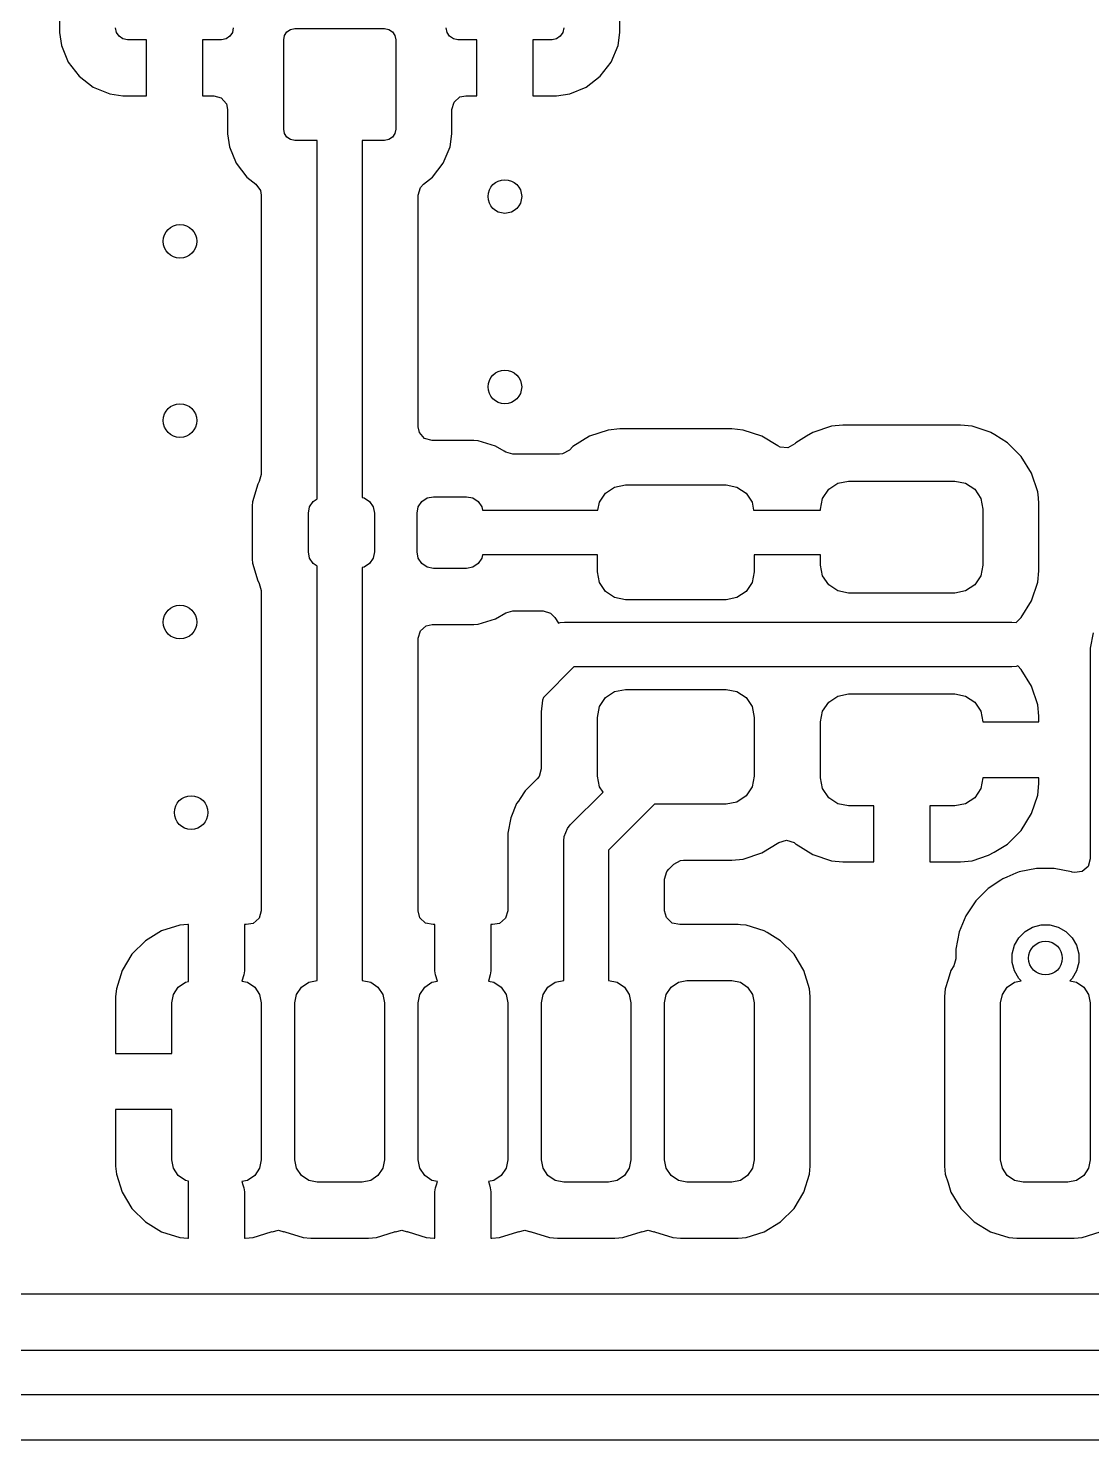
# Model space of a CAD drawing. Header units: inches. Extents: x -1.73 to 1.75, y 0.02 to 4.69.
# Drawn here: x 0.2026 to 0.5763, y 3.8504 to 4.3466 of the extents above; entities that cross this region are included whole.
import ezdxf

# ---------------------------------------------------------------- set-up
doc = ezdxf.new("R2010")
doc.units = ezdxf.units.IN
doc.header["$MEASUREMENT"] = 0
doc.layers.add('BLACK', color=250, linetype='CONTINUOUS')

msp = doc.modelspace()

# ---------------------------------------------------------------- linework, layer by layer
at = {"layer": 'BLACK', "linetype": 'CONTINUOUS'}
for p, q in [((0.21362, 4.37598), (0.21362, 4.34509)), ((0.41047, 4.34509), (0.41047, 4.37598)), ((0.23361, 4.34507), (0.2333, 4.34665)), ((0.27464, 4.34665), (0.27432, 4.34507)), ((0.29479, 4.34616), (0.29629, 4.34646)), ((0.29629, 4.34646), (0.32779, 4.34646)), ((0.32779, 4.34646), (0.3293, 4.34616)), ((0.34976, 4.34507), (0.34944, 4.34665)), ((0.39078, 4.34665), (0.39047, 4.34507)), ((0.21362, 4.34509), (0.21423, 4.34044)), ((0.23451, 4.34373), (0.23361, 4.34507)), ((0.23585, 4.34283), (0.23451, 4.34373)), ((0.23743, 4.34252), (0.23585, 4.34283)), ((0.24413, 4.34252), (0.23743, 4.34252)), ((0.24413, 4.32283), (0.24413, 4.34252)), ((0.27051, 4.34252), (0.26381, 4.34252)), ((0.26381, 4.34252), (0.26381, 4.32283)), ((0.27209, 4.34283), (0.27051, 4.34252)), ((0.27343, 4.34373), (0.27209, 4.34283)), ((0.27432, 4.34507), (0.27343, 4.34373)), ((0.29236, 4.34252), (0.29266, 4.34403)), ((0.29236, 4.31102), (0.29236, 4.34252)), ((0.29266, 4.34403), (0.29351, 4.3453)), ((0.29351, 4.3453), (0.29479, 4.34616)), ((0.3293, 4.34616), (0.33057, 4.3453)), ((0.33057, 4.3453), (0.33143, 4.34403)), ((0.33143, 4.34403), (0.33173, 4.34252)), ((0.33173, 4.34252), (0.33173, 4.31102)), ((0.35065, 4.34373), (0.34976, 4.34507)), ((0.35199, 4.34283), (0.35065, 4.34373)), ((0.35358, 4.34252), (0.35199, 4.34283)), ((0.36027, 4.34252), (0.35358, 4.34252)), ((0.36027, 4.32283), (0.36027, 4.34252)), ((0.38665, 4.34252), (0.37995, 4.34252)), ((0.37995, 4.34252), (0.37995, 4.32283)), ((0.38823, 4.34283), (0.38665, 4.34252)), ((0.38957, 4.34373), (0.38823, 4.34283)), ((0.39047, 4.34507), (0.38957, 4.34373)), ((0.40985, 4.34044), (0.41047, 4.34509)), ((0.41047, 4.34509), (0.41047, 4.34509)), ((0.21423, 4.34044), (0.21423, 4.34044)), ((0.21423, 4.34044), (0.21663, 4.33464)), ((0.40745, 4.33464), (0.40985, 4.34044)), ((0.40985, 4.34044), (0.40985, 4.34044)), ((0.21663, 4.33464), (0.22045, 4.32967)), ((0.40363, 4.32967), (0.40745, 4.33464)), ((0.22045, 4.32967), (0.22542, 4.32585)), ((0.39866, 4.32585), (0.40363, 4.32967)), ((0.22542, 4.32585), (0.23122, 4.32345)), ((0.23122, 4.32345), (0.23122, 4.32345)), ((0.23122, 4.32345), (0.23587, 4.32283)), ((0.23587, 4.32283), (0.24413, 4.32283)), ((0.24413, 4.32283), (0.24413, 4.32283)), ((0.26381, 4.32283), (0.26777, 4.32283)), ((0.26777, 4.32283), (0.27041, 4.32206)), ((0.27041, 4.32206), (0.27221, 4.31998)), ((0.35221, 4.32059), (0.35428, 4.32239)), ((0.35428, 4.32239), (0.35631, 4.32283)), ((0.35631, 4.32283), (0.36027, 4.32283)), ((0.36027, 4.32283), (0.36027, 4.32283)), ((0.37995, 4.32283), (0.38821, 4.32283)), ((0.38821, 4.32283), (0.39286, 4.32345)), ((0.39286, 4.32345), (0.39866, 4.32585)), ((0.39286, 4.32345), (0.39286, 4.32345)), ((0.27221, 4.31998), (0.27265, 4.31795)), ((0.27265, 4.31795), (0.27265, 4.30947)), ((0.35143, 4.31795), (0.35221, 4.32059)), ((0.35143, 4.30947), (0.35143, 4.31795)), ((0.27265, 4.30947), (0.27326, 4.30485)), ((0.29266, 4.30952), (0.29236, 4.31102)), ((0.29351, 4.30824), (0.29266, 4.30952)), ((0.29479, 4.30739), (0.29351, 4.30824)), ((0.29629, 4.30709), (0.29479, 4.30739)), ((0.30417, 4.30709), (0.29629, 4.30709)), ((0.30417, 4.18116), (0.30417, 4.30709)), ((0.32779, 4.30709), (0.31991, 4.30709)), ((0.31991, 4.30709), (0.31991, 4.1816)), ((0.3293, 4.30739), (0.32779, 4.30709)), ((0.33057, 4.30824), (0.3293, 4.30739)), ((0.33143, 4.30952), (0.33057, 4.30824)), ((0.33173, 4.31102), (0.33143, 4.30952)), ((0.35082, 4.30485), (0.35143, 4.30947)), ((0.27326, 4.30485), (0.27326, 4.30485)), ((0.27326, 4.30485), (0.27564, 4.2991)), ((0.34844, 4.2991), (0.35082, 4.30485)), ((0.27564, 4.2991), (0.27943, 4.29416)), ((0.34465, 4.29416), (0.34844, 4.2991)), ((0.27943, 4.29416), (0.27943, 4.29416)), ((0.27943, 4.29416), (0.28255, 4.29177)), ((0.34153, 4.29177), (0.34465, 4.29416)), ((0.28255, 4.29177), (0.28417, 4.28955)), ((0.28417, 4.28955), (0.28446, 4.28789)), ((0.28446, 4.28789), (0.28446, 4.18972)), ((0.33962, 4.28789), (0.34039, 4.29053)), ((0.33962, 4.20648), (0.33962, 4.28789)), ((0.34039, 4.29053), (0.34153, 4.29177)), ((0.34006, 4.20445), (0.33962, 4.20648)), ((0.34186, 4.20237), (0.34006, 4.20445)), ((0.39986, 4.20314), (0.39398, 4.19952)), ((0.40642, 4.20531), (0.39986, 4.20314)), ((0.39986, 4.20314), (0.39986, 4.20314)), ((0.41046, 4.20573), (0.40642, 4.20531)), ((0.40642, 4.20531), (0.40642, 4.20531)), ((0.41047, 4.20573), (0.41046, 4.20573)), ((0.44984, 4.20573), (0.41047, 4.20573)), ((0.45388, 4.20531), (0.44984, 4.20573)), ((0.46044, 4.20314), (0.45388, 4.20531)), ((0.45388, 4.20531), (0.45388, 4.20531)), ((0.46596, 4.19974), (0.46044, 4.20314)), ((0.46044, 4.20314), (0.46044, 4.20314)), ((0.46044, 4.20314), (0.46044, 4.20314)), ((0.47608, 4.20314), (0.47239, 4.20086)), ((0.47827, 4.20449), (0.47608, 4.20314)), ((0.48483, 4.20666), (0.47827, 4.20449)), ((0.47827, 4.20449), (0.47827, 4.20449)), ((0.48887, 4.20708), (0.48483, 4.20666)), ((0.48483, 4.20666), (0.48483, 4.20666)), ((0.53021, 4.20708), (0.48887, 4.20708)), ((0.48887, 4.20708), (0.48887, 4.20708)), ((0.53426, 4.20666), (0.53021, 4.20708)), ((0.54069, 4.20453), (0.53426, 4.20666)), ((0.53426, 4.20666), (0.53426, 4.20666)), ((0.54082, 4.20449), (0.54069, 4.20453)), ((0.54222, 4.20362), (0.54082, 4.20449)), ((0.54082, 4.20449), (0.54082, 4.20449)), ((0.54669, 4.20086), (0.54222, 4.20362)), ((0.3445, 4.20159), (0.34186, 4.20237)), ((0.3592, 4.20159), (0.3445, 4.20159)), ((0.36065, 4.20148), (0.3592, 4.20159)), ((0.3592, 4.20159), (0.3592, 4.20159)), ((0.36684, 4.19968), (0.36065, 4.20148)), ((0.36065, 4.20148), (0.36065, 4.20148)), ((0.36986, 4.1979), (0.36684, 4.19968)), ((0.36684, 4.19968), (0.36684, 4.19968)), ((0.36684, 4.19968), (0.36684, 4.19968)), ((0.36684, 4.19968), (0.36684, 4.19968)), ((0.37045, 4.19755), (0.36986, 4.1979)), ((0.37293, 4.19687), (0.37045, 4.19755)), ((0.39277, 4.1983), (0.39035, 4.19698)), ((0.39398, 4.19952), (0.39277, 4.1983)), ((0.46681, 4.19932), (0.46596, 4.19974)), ((0.46956, 4.19912), (0.46681, 4.19932)), ((0.47197, 4.20044), (0.46956, 4.19912)), ((0.47239, 4.20086), (0.47197, 4.20044)), ((0.47239, 4.20086), (0.47239, 4.20086)), ((0.47239, 4.20086), (0.47239, 4.20086)), ((0.55158, 4.19598), (0.54669, 4.20086)), ((0.38931, 4.19687), (0.37293, 4.19687)), ((0.39035, 4.19698), (0.38931, 4.19687)), ((0.5552, 4.1901), (0.55158, 4.19598)), ((0.28446, 4.18972), (0.28378, 4.18724)), ((0.55738, 4.18354), (0.5552, 4.1901)), ((0.28322, 4.1863), (0.28143, 4.18011)), ((0.28378, 4.18724), (0.28322, 4.1863)), ((0.28322, 4.1863), (0.28322, 4.1863)), ((0.40334, 4.17995), (0.40547, 4.18314)), ((0.40547, 4.18314), (0.40867, 4.18527)), ((0.40867, 4.18527), (0.41243, 4.18602)), ((0.41243, 4.18602), (0.44787, 4.18602)), ((0.44787, 4.18602), (0.45163, 4.18527)), ((0.45163, 4.18527), (0.45483, 4.18314)), ((0.45483, 4.18314), (0.45696, 4.17995)), ((0.48175, 4.1813), (0.48388, 4.18449)), ((0.48388, 4.18449), (0.48708, 4.18662)), ((0.48708, 4.18662), (0.49084, 4.18737)), ((0.49084, 4.18737), (0.52824, 4.18737)), ((0.52824, 4.18737), (0.53201, 4.18662)), ((0.53201, 4.18662), (0.5352, 4.18449)), ((0.5352, 4.18449), (0.53734, 4.1813)), ((0.55759, 4.18146), (0.55738, 4.18354)), ((0.55738, 4.18354), (0.55738, 4.18354)), ((0.28143, 4.18011), (0.28131, 4.17866)), ((0.28131, 4.17866), (0.28131, 4.15992)), ((0.28143, 4.18011), (0.28143, 4.18011)), ((0.30102, 4.17608), (0.30146, 4.1783)), ((0.30146, 4.1783), (0.30272, 4.18019)), ((0.30272, 4.18019), (0.30417, 4.18116)), ((0.31991, 4.1816), (0.32066, 4.18145)), ((0.32066, 4.18145), (0.32254, 4.18019)), ((0.32254, 4.18019), (0.3238, 4.1783)), ((0.3238, 4.1783), (0.32425, 4.17608)), ((0.33921, 4.17608), (0.33965, 4.1783)), ((0.33965, 4.1783), (0.34091, 4.18019)), ((0.34091, 4.18019), (0.34279, 4.18145)), ((0.34279, 4.18145), (0.34501, 4.18189)), ((0.34501, 4.18189), (0.35663, 4.18189)), ((0.35663, 4.18189), (0.35885, 4.18145)), ((0.35885, 4.18145), (0.36073, 4.18019)), ((0.36073, 4.18019), (0.36199, 4.1783)), ((0.36199, 4.1783), (0.36222, 4.17717)), ((0.40279, 4.17717), (0.40334, 4.17995)), ((0.45696, 4.17995), (0.45751, 4.17717)), ((0.481, 4.17753), (0.48175, 4.1813)), ((0.53734, 4.1813), (0.53809, 4.17753)), ((0.55779, 4.1795), (0.55759, 4.18146)), ((0.55779, 4.15587), (0.55779, 4.1795)), ((0.30102, 4.1625), (0.30102, 4.17608)), ((0.32425, 4.17608), (0.32425, 4.1625)), ((0.33921, 4.1625), (0.33921, 4.17608)), ((0.36222, 4.17717), (0.40279, 4.17717)), ((0.45751, 4.17717), (0.481, 4.17717)), ((0.481, 4.17717), (0.481, 4.17753)), ((0.53809, 4.17753), (0.53809, 4.15784)), ((0.28131, 4.15992), (0.28143, 4.15848)), ((0.28143, 4.15848), (0.28143, 4.15848)), ((0.28143, 4.15848), (0.28322, 4.15229)), ((0.30146, 4.16028), (0.30102, 4.1625)), ((0.30272, 4.15839), (0.30146, 4.16028)), ((0.30417, 4.15743), (0.30272, 4.15839)), ((0.32254, 4.15839), (0.32066, 4.15713)), ((0.3238, 4.16028), (0.32254, 4.15839)), ((0.32425, 4.1625), (0.3238, 4.16028)), ((0.33965, 4.16028), (0.33921, 4.1625)), ((0.34091, 4.15839), (0.33965, 4.16028)), ((0.34279, 4.15713), (0.34091, 4.15839)), ((0.36073, 4.15839), (0.35885, 4.15713)), ((0.36199, 4.16028), (0.36073, 4.15839)), ((0.36222, 4.16142), (0.36199, 4.16028)), ((0.40259, 4.16142), (0.36222, 4.16142)), ((0.40259, 4.15551), (0.40259, 4.16142)), ((0.481, 4.16142), (0.45771, 4.16142)), ((0.45771, 4.16142), (0.45771, 4.15551)), ((0.481, 4.15784), (0.481, 4.16142)), ((0.48175, 4.15408), (0.481, 4.15784)), ((0.53809, 4.15784), (0.53734, 4.15408)), ((0.30417, 4.01181), (0.30417, 4.15743)), ((0.32066, 4.15713), (0.31991, 4.15699)), ((0.31991, 4.15699), (0.31991, 4.01181)), ((0.34501, 4.15669), (0.34279, 4.15713)), ((0.35663, 4.15669), (0.34501, 4.15669)), ((0.35885, 4.15713), (0.35663, 4.15669)), ((0.40334, 4.15175), (0.40259, 4.15551)), ((0.45771, 4.15551), (0.45696, 4.15175)), ((0.48388, 4.15088), (0.48175, 4.15408)), ((0.53734, 4.15408), (0.5352, 4.15088)), ((0.55738, 4.15183), (0.55779, 4.15587)), ((0.28322, 4.15229), (0.28322, 4.15229)), ((0.28322, 4.15229), (0.28322, 4.15229)), ((0.28322, 4.15229), (0.2837, 4.15149)), ((0.2837, 4.15149), (0.28378, 4.15134)), ((0.28378, 4.15134), (0.28446, 4.14886)), ((0.28446, 4.14886), (0.28446, 4.03633)), ((0.40547, 4.14855), (0.40334, 4.15175)), ((0.40867, 4.14642), (0.40547, 4.14855)), ((0.45483, 4.14855), (0.45163, 4.14642)), ((0.45696, 4.15175), (0.45483, 4.14855)), ((0.48708, 4.14875), (0.48388, 4.15088)), ((0.49084, 4.148), (0.48708, 4.14875)), ((0.52824, 4.148), (0.49084, 4.148)), ((0.53201, 4.14875), (0.52824, 4.148)), ((0.5352, 4.15088), (0.53201, 4.14875)), ((0.5552, 4.14527), (0.55738, 4.15183)), ((0.41243, 4.14567), (0.40867, 4.14642)), ((0.44787, 4.14567), (0.41243, 4.14567)), ((0.45163, 4.14642), (0.44787, 4.14567)), ((0.55158, 4.13939), (0.5552, 4.14527)), ((0.36065, 4.1371), (0.36684, 4.1389)), ((0.36684, 4.1389), (0.37045, 4.14103)), ((0.36684, 4.1389), (0.36684, 4.1389)), ((0.36684, 4.1389), (0.36684, 4.1389)), ((0.37045, 4.14103), (0.37293, 4.14171)), ((0.37293, 4.14171), (0.38351, 4.14171)), ((0.38351, 4.14171), (0.38614, 4.14094)), ((0.38614, 4.14094), (0.38766, 4.13939)), ((0.38766, 4.13939), (0.3889, 4.13738)), ((0.54982, 4.13763), (0.55158, 4.13939)), ((0.33962, 4.13211), (0.34039, 4.13475)), ((0.34039, 4.13475), (0.34247, 4.13655)), ((0.34247, 4.13655), (0.3445, 4.13699)), ((0.3445, 4.13699), (0.3592, 4.13699)), ((0.3592, 4.13699), (0.36065, 4.1371)), ((0.3592, 4.13699), (0.3592, 4.13699)), ((0.36065, 4.1371), (0.36065, 4.1371)), ((0.36065, 4.1371), (0.36065, 4.1371)), ((0.3889, 4.13738), (0.38954, 4.13764)), ((0.38954, 4.13764), (0.39108, 4.1378)), ((0.39108, 4.1378), (0.54826, 4.1378)), ((0.54826, 4.1378), (0.5498, 4.13764)), ((0.5498, 4.13764), (0.54982, 4.13763)), ((0.57686, 4.13403), (0.5758, 4.1287)), ((0.33962, 4.03633), (0.33962, 4.13211)), ((0.5758, 4.1287), (0.5758, 4.05459)), ((0.39434, 4.12205), (0.38363, 4.11134)), ((0.54826, 4.12205), (0.39434, 4.12205)), ((0.5498, 4.1222), (0.54826, 4.12205)), ((0.55031, 4.12241), (0.5498, 4.1222)), ((0.55156, 4.12116), (0.55031, 4.12241)), ((0.55519, 4.11529), (0.55156, 4.12116)), ((0.40547, 4.11129), (0.40867, 4.11342)), ((0.40867, 4.11342), (0.41243, 4.11417)), ((0.41243, 4.11417), (0.44787, 4.11417)), ((0.44787, 4.11417), (0.45163, 4.11342)), ((0.45163, 4.11342), (0.45483, 4.11129)), ((0.55736, 4.10874), (0.55519, 4.11529)), ((0.55519, 4.11529), (0.55519, 4.11529)), ((0.3833, 4.11035), (0.38289, 4.1063)), ((0.38363, 4.11134), (0.3833, 4.11035)), ((0.3833, 4.11035), (0.3833, 4.11035)), ((0.3833, 4.11035), (0.3833, 4.11035)), ((0.40334, 4.1081), (0.40547, 4.11129)), ((0.45483, 4.11129), (0.45696, 4.1081)), ((0.48175, 4.10649), (0.48388, 4.10969)), ((0.48388, 4.10969), (0.48708, 4.11182)), ((0.48708, 4.11182), (0.49084, 4.11257)), ((0.49084, 4.11257), (0.52824, 4.11257)), ((0.52824, 4.11257), (0.53201, 4.11182)), ((0.53201, 4.11182), (0.5352, 4.10969)), ((0.5352, 4.10969), (0.53734, 4.10649)), ((0.55777, 4.10469), (0.55736, 4.10874)), ((0.38289, 4.1063), (0.38289, 4.08618)), ((0.40259, 4.10433), (0.40334, 4.1081)), ((0.40259, 4.08366), (0.40259, 4.10433)), ((0.45696, 4.1081), (0.45771, 4.10433)), ((0.45771, 4.10433), (0.45771, 4.08366)), ((0.481, 4.10273), (0.48175, 4.10649)), ((0.53734, 4.10649), (0.53809, 4.10273)), ((0.55777, 4.10273), (0.55777, 4.10469)), ((0.55777, 4.10469), (0.55777, 4.10469)), ((0.481, 4.08304), (0.481, 4.10273)), ((0.53809, 4.10273), (0.55777, 4.10273)), ((0.38211, 4.08354), (0.38146, 4.08273)), ((0.38289, 4.08618), (0.38211, 4.08354)), ((0.40334, 4.07989), (0.40259, 4.08366)), ((0.45771, 4.08366), (0.45696, 4.07989)), ((0.37723, 4.07851), (0.37547, 4.07586)), ((0.38146, 4.08273), (0.37723, 4.07851)), ((0.37723, 4.07851), (0.37723, 4.07851)), ((0.4046, 4.07801), (0.40334, 4.07989)), ((0.45696, 4.07989), (0.45483, 4.0767)), ((0.48175, 4.07927), (0.481, 4.08304)), ((0.48388, 4.07608), (0.48175, 4.07927)), ((0.53734, 4.07927), (0.5352, 4.07608)), ((0.53809, 4.08304), (0.53734, 4.07927)), ((0.55777, 4.08304), (0.53809, 4.08304)), ((0.55736, 4.07703), (0.55777, 4.08107)), ((0.55777, 4.08107), (0.55777, 4.08304)), ((0.55777, 4.08107), (0.55777, 4.08107)), ((0.37421, 4.07399), (0.37214, 4.06897)), ((0.37484, 4.07492), (0.37421, 4.07399)), ((0.37421, 4.07399), (0.37421, 4.07399)), ((0.37547, 4.07586), (0.37484, 4.07492)), ((0.37547, 4.07586), (0.37547, 4.07586)), ((0.39309, 4.06649), (0.4046, 4.07801)), ((0.42268, 4.07382), (0.40653, 4.05766)), ((0.44787, 4.07382), (0.42268, 4.07382)), ((0.45163, 4.07457), (0.44787, 4.07382)), ((0.45483, 4.0767), (0.45163, 4.07457)), ((0.48708, 4.07395), (0.48388, 4.07608)), ((0.49084, 4.0732), (0.48708, 4.07395)), ((0.53201, 4.07395), (0.52824, 4.0732)), ((0.5352, 4.07608), (0.53201, 4.07395)), ((0.55519, 4.07048), (0.55736, 4.07703)), ((0.55736, 4.07703), (0.55736, 4.07703)), ((0.37214, 4.06897), (0.37108, 4.06364)), ((0.37214, 4.06897), (0.37214, 4.06897)), ((0.4997, 4.0732), (0.49084, 4.0732)), ((0.4997, 4.05351), (0.4997, 4.0732)), ((0.52824, 4.0732), (0.51939, 4.0732)), ((0.51939, 4.0732), (0.51939, 4.05351)), ((0.55156, 4.0646), (0.55519, 4.07048)), ((0.55519, 4.07048), (0.55519, 4.07048)), ((0.37108, 4.06364), (0.37108, 4.03633)), ((0.39093, 4.06246), (0.39211, 4.0653)), ((0.39211, 4.0653), (0.39309, 4.06649)), ((0.54668, 4.05972), (0.55156, 4.0646)), ((0.39078, 4.06093), (0.39093, 4.06246)), ((0.39078, 4.01181), (0.39078, 4.06093)), ((0.46044, 4.0567), (0.46632, 4.06033)), ((0.46632, 4.06033), (0.46642, 4.06039)), ((0.46632, 4.06033), (0.46632, 4.06033)), ((0.46642, 4.06039), (0.46908, 4.06112)), ((0.46908, 4.06112), (0.4717, 4.06029)), ((0.4717, 4.06029), (0.47221, 4.05988)), ((0.47221, 4.05988), (0.4724, 4.05972)), ((0.4724, 4.05972), (0.47828, 4.0561)), ((0.54207, 4.05688), (0.54668, 4.05972)), ((0.40653, 4.05766), (0.40653, 4.01181)), ((0.42942, 4.05268), (0.43183, 4.054)), ((0.43183, 4.054), (0.43287, 4.05411)), ((0.43287, 4.05411), (0.44984, 4.05411)), ((0.44984, 4.05411), (0.45388, 4.05453)), ((0.44984, 4.05411), (0.44984, 4.05411)), ((0.45388, 4.05453), (0.46044, 4.0567)), ((0.47828, 4.0561), (0.47828, 4.0561)), ((0.47828, 4.0561), (0.48483, 4.05393)), ((0.48483, 4.05393), (0.48483, 4.05393)), ((0.48483, 4.05393), (0.48887, 4.05351)), ((0.53021, 4.05351), (0.53426, 4.05393)), ((0.53426, 4.05393), (0.54001, 4.05583)), ((0.54001, 4.05583), (0.54207, 4.05688)), ((0.5758, 4.05459), (0.57503, 4.05195)), ((0.42623, 4.04748), (0.42701, 4.05012)), ((0.42701, 4.05012), (0.42766, 4.05093)), ((0.42766, 4.05093), (0.42942, 4.05268)), ((0.48887, 4.05351), (0.4997, 4.05351)), ((0.4997, 4.05351), (0.4997, 4.05351)), ((0.51939, 4.05351), (0.53021, 4.05351)), ((0.53021, 4.05351), (0.53021, 4.05351)), ((0.5497, 4.0495), (0.5465, 4.04818)), ((0.55088, 4.04999), (0.5497, 4.0495)), ((0.55697, 4.0512), (0.55088, 4.04999)), ((0.55088, 4.04999), (0.55088, 4.04999)), ((0.55088, 4.04999), (0.55088, 4.04999)), ((0.55088, 4.04999), (0.55088, 4.04999)), ((0.56318, 4.0512), (0.55697, 4.0512)), ((0.55697, 4.0512), (0.55697, 4.0512)), ((0.56926, 4.04999), (0.56318, 4.0512)), ((0.56318, 4.0512), (0.56318, 4.0512)), ((0.56949, 4.04992), (0.56926, 4.04999)), ((0.56926, 4.04999), (0.56926, 4.04999)), ((0.56926, 4.04999), (0.56926, 4.04999)), ((0.56926, 4.04999), (0.56926, 4.04999)), ((0.5695, 4.04995), (0.56949, 4.04992)), ((0.57022, 4.04976), (0.5695, 4.04995)), ((0.57295, 4.05015), (0.57022, 4.04976)), ((0.57503, 4.05195), (0.57295, 4.05015)), ((0.42623, 4.03635), (0.42623, 4.04748)), ((0.53998, 4.04416), (0.53559, 4.03978)), ((0.54436, 4.04709), (0.53998, 4.04416)), ((0.54514, 4.04761), (0.54436, 4.04709)), ((0.54436, 4.04709), (0.54436, 4.04709)), ((0.5465, 4.04818), (0.54514, 4.04761)), ((0.5465, 4.04818), (0.5465, 4.04818)), ((0.53559, 4.03978), (0.53214, 4.03461)), ((0.53559, 4.03978), (0.53559, 4.03978)), ((0.28446, 4.03633), (0.28369, 4.03369)), ((0.34026, 4.03391), (0.33962, 4.03633)), ((0.34224, 4.032), (0.34026, 4.03391)), ((0.37108, 4.03633), (0.3703, 4.03369)), ((0.42688, 4.03393), (0.42623, 4.03635)), ((0.42886, 4.03202), (0.42688, 4.03393)), ((0.53214, 4.03461), (0.52977, 4.02888)), ((0.53214, 4.03461), (0.53214, 4.03461)), ((0.24947, 4.02925), (0.24374, 4.02579)), ((0.25586, 4.03124), (0.24947, 4.02925)), ((0.25863, 4.0315), (0.25586, 4.03124)), ((0.25586, 4.03124), (0.25586, 4.03124)), ((0.25889, 4.0315), (0.25863, 4.0315)), ((0.25863, 4.0315), (0.25863, 4.0315)), ((0.25889, 4.01142), (0.25889, 4.0315)), ((0.25889, 4.0315), (0.25889, 4.0315)), ((0.27883, 4.0315), (0.27858, 4.0315)), ((0.27858, 4.0315), (0.27858, 4.01526)), ((0.27914, 4.03147), (0.27883, 4.0315)), ((0.28161, 4.03189), (0.27914, 4.03147)), ((0.28369, 4.03369), (0.28161, 4.03189)), ((0.34494, 4.03147), (0.34224, 4.032)), ((0.34525, 4.0315), (0.34494, 4.03147)), ((0.34551, 4.0315), (0.34525, 4.0315)), ((0.34525, 4.0315), (0.34525, 4.0315)), ((0.34551, 4.01526), (0.34551, 4.0315)), ((0.34551, 4.0315), (0.34551, 4.0315)), ((0.36545, 4.0315), (0.36519, 4.0315)), ((0.36519, 4.0315), (0.36519, 4.01526)), ((0.36575, 4.03147), (0.36545, 4.0315)), ((0.36822, 4.03189), (0.36575, 4.03147)), ((0.3703, 4.03369), (0.36822, 4.03189)), ((0.43156, 4.03149), (0.42886, 4.03202)), ((0.43186, 4.03152), (0.43156, 4.03149)), ((0.45206, 4.03152), (0.43186, 4.03152)), ((0.4529, 4.03144), (0.45206, 4.03152)), ((0.45484, 4.03126), (0.4529, 4.03144)), ((0.46124, 4.02927), (0.45484, 4.03126)), ((0.45484, 4.03126), (0.45484, 4.03126)), ((0.45484, 4.03126), (0.45484, 4.03126)), ((0.46225, 4.02866), (0.46124, 4.02927)), ((0.52977, 4.02888), (0.52856, 4.02279)), ((0.52977, 4.02888), (0.52977, 4.02888)), ((0.5507, 4.02688), (0.55288, 4.02906)), ((0.55288, 4.02906), (0.55555, 4.0306)), ((0.55555, 4.0306), (0.55853, 4.03139)), ((0.55853, 4.03139), (0.56161, 4.03139)), ((0.56161, 4.03139), (0.56459, 4.0306)), ((0.56459, 4.0306), (0.56726, 4.02906)), ((0.56726, 4.02906), (0.56944, 4.02688)), ((0.24374, 4.02579), (0.23901, 4.02106)), ((0.46697, 4.02581), (0.46225, 4.02866)), ((0.4717, 4.02107), (0.46697, 4.02581)), ((0.54836, 4.02123), (0.54916, 4.0242)), ((0.54916, 4.0242), (0.5507, 4.02688)), ((0.56944, 4.02688), (0.57098, 4.0242)), ((0.57098, 4.0242), (0.57178, 4.02123)), ((0.23901, 4.02106), (0.23554, 4.01533)), ((0.47517, 4.01534), (0.4717, 4.02107)), ((0.4717, 4.02107), (0.4717, 4.02107)), ((0.4717, 4.02107), (0.4717, 4.02107)), ((0.52856, 4.0195), (0.52785, 4.01697)), ((0.52856, 4.02279), (0.52856, 4.0195)), ((0.54836, 4.01814), (0.54836, 4.02123)), ((0.57178, 4.02123), (0.57178, 4.01814)), ((0.23554, 4.01533), (0.23355, 4.00894)), ((0.27858, 4.01526), (0.27835, 4.01381)), ((0.34573, 4.01381), (0.34551, 4.01526)), ((0.36519, 4.01526), (0.36497, 4.01381)), ((0.47716, 4.00894), (0.47517, 4.01534)), ((0.52686, 4.01534), (0.52587, 4.01214)), ((0.52785, 4.01697), (0.52686, 4.01534)), ((0.52686, 4.01534), (0.52686, 4.01534)), ((0.52686, 4.01534), (0.52686, 4.01534)), ((0.54916, 4.01517), (0.54836, 4.01814)), ((0.5507, 4.01249), (0.54916, 4.01517)), ((0.57098, 4.01517), (0.56944, 4.01249)), ((0.57178, 4.01814), (0.57098, 4.01517)), ((0.25358, 4.00695), (0.25529, 4.0095)), ((0.25529, 4.0095), (0.25785, 4.01121)), ((0.25785, 4.01121), (0.25889, 4.01142)), ((0.27835, 4.01381), (0.27767, 4.0116)), ((0.27767, 4.0116), (0.27962, 4.01121)), ((0.27962, 4.01121), (0.28218, 4.0095)), ((0.28218, 4.0095), (0.28388, 4.00695)), ((0.29689, 4.00695), (0.2986, 4.0095)), ((0.2986, 4.0095), (0.30115, 4.01121)), ((0.30115, 4.01121), (0.30417, 4.01181)), ((0.31991, 4.01181), (0.32293, 4.01121)), ((0.32293, 4.01121), (0.32548, 4.0095)), ((0.32548, 4.0095), (0.32719, 4.00695)), ((0.3402, 4.00695), (0.34191, 4.0095)), ((0.34191, 4.0095), (0.34446, 4.01121)), ((0.34446, 4.01121), (0.34641, 4.0116)), ((0.34641, 4.0116), (0.34573, 4.01381)), ((0.36497, 4.01381), (0.36428, 4.0116)), ((0.36428, 4.0116), (0.36623, 4.01121)), ((0.36623, 4.01121), (0.36879, 4.0095)), ((0.36879, 4.0095), (0.3705, 4.00695)), ((0.38351, 4.00695), (0.38521, 4.0095)), ((0.38521, 4.0095), (0.38777, 4.01121)), ((0.38777, 4.01121), (0.39078, 4.01181)), ((0.40653, 4.01181), (0.40954, 4.01121)), ((0.40954, 4.01121), (0.4121, 4.0095)), ((0.4121, 4.0095), (0.4138, 4.00695)), ((0.42681, 4.00695), (0.42852, 4.0095)), ((0.42852, 4.0095), (0.43107, 4.01121)), ((0.43107, 4.01121), (0.43409, 4.01181)), ((0.43409, 4.01181), (0.44984, 4.01181)), ((0.44984, 4.01181), (0.45285, 4.01121)), ((0.45285, 4.01121), (0.4554, 4.0095)), ((0.4554, 4.0095), (0.45711, 4.00695)), ((0.52587, 4.01214), (0.52487, 4.00894)), ((0.54492, 4.00695), (0.54663, 4.0095)), ((0.54663, 4.0095), (0.54918, 4.01121)), ((0.54918, 4.01121), (0.55152, 4.01168)), ((0.55152, 4.01168), (0.5507, 4.01249)), ((0.56944, 4.01249), (0.56862, 4.01168)), ((0.56862, 4.01168), (0.57096, 4.01121)), ((0.57096, 4.01121), (0.57351, 4.0095)), ((0.57351, 4.0095), (0.57522, 4.00695)), ((0.23355, 4.00894), (0.2333, 4.00616)), ((0.2333, 4.00616), (0.2333, 3.98622)), ((0.25299, 4.00394), (0.25358, 4.00695)), ((0.28388, 4.00695), (0.28448, 4.00394)), ((0.29629, 4.00394), (0.29689, 4.00695)), ((0.32719, 4.00695), (0.32779, 4.00394)), ((0.3396, 4.00394), (0.3402, 4.00695)), ((0.3705, 4.00695), (0.3711, 4.00394)), ((0.38291, 4.00394), (0.38351, 4.00695)), ((0.4138, 4.00695), (0.4144, 4.00394)), ((0.42621, 4.00394), (0.42681, 4.00695)), ((0.45711, 4.00695), (0.45771, 4.00394)), ((0.47741, 4.00617), (0.47716, 4.00894)), ((0.47741, 3.94659), (0.47741, 4.00617)), ((0.52487, 4.00894), (0.52462, 4.00617)), ((0.52462, 4.00617), (0.52462, 3.94659)), ((0.54432, 4.00394), (0.54492, 4.00695)), ((0.57522, 4.00695), (0.57582, 4.00394)), ((0.25299, 3.98622), (0.25299, 4.00394)), ((0.28448, 4.00394), (0.28448, 3.94882)), ((0.29629, 3.94882), (0.29629, 4.00394)), ((0.32779, 4.00394), (0.32779, 3.94882)), ((0.3396, 3.94882), (0.3396, 4.00394)), ((0.3711, 4.00394), (0.3711, 3.94882)), ((0.38291, 3.94882), (0.38291, 4.00394)), ((0.4144, 4.00394), (0.4144, 3.94882)), ((0.42621, 3.94882), (0.42621, 4.00394)), ((0.45771, 4.00394), (0.45771, 3.94882)), ((0.54432, 3.94882), (0.54432, 4.00394)), ((0.57582, 4.00394), (0.57582, 3.94882)), ((0.2333, 3.98622), (0.25299, 3.98622)), ((0.25299, 3.96654), (0.2333, 3.96654)), ((0.2333, 3.96654), (0.2333, 3.94659)), ((0.25299, 3.94882), (0.25299, 3.96654)), ((0.2333, 3.94659), (0.23355, 3.94381)), ((0.25358, 3.94581), (0.25299, 3.94882)), ((0.25529, 3.94325), (0.25358, 3.94581)), ((0.28388, 3.94581), (0.28218, 3.94325)), ((0.28448, 3.94882), (0.28388, 3.94581)), ((0.29689, 3.94581), (0.29629, 3.94882)), ((0.2986, 3.94325), (0.29689, 3.94581)), ((0.32719, 3.94581), (0.32548, 3.94325)), ((0.32779, 3.94882), (0.32719, 3.94581)), ((0.3402, 3.94581), (0.3396, 3.94882)), ((0.34191, 3.94325), (0.3402, 3.94581)), ((0.3705, 3.94581), (0.36879, 3.94325)), ((0.3711, 3.94882), (0.3705, 3.94581)), ((0.38351, 3.94581), (0.38291, 3.94882)), ((0.38521, 3.94325), (0.38351, 3.94581)), ((0.4138, 3.94581), (0.4121, 3.94325)), ((0.4144, 3.94882), (0.4138, 3.94581)), ((0.42681, 3.94581), (0.42621, 3.94882)), ((0.42852, 3.94325), (0.42681, 3.94581)), ((0.45711, 3.94581), (0.4554, 3.94325)), ((0.45771, 3.94882), (0.45711, 3.94581)), ((0.47716, 3.94381), (0.47741, 3.94659)), ((0.52462, 3.94659), (0.52487, 3.94381)), ((0.54492, 3.94581), (0.54432, 3.94882)), ((0.54663, 3.94325), (0.54492, 3.94581)), ((0.57522, 3.94581), (0.57351, 3.94325)), ((0.57582, 3.94882), (0.57522, 3.94581)), ((0.23355, 3.94381), (0.23355, 3.94381)), ((0.23355, 3.94381), (0.23554, 3.93743)), ((0.25785, 3.94154), (0.25529, 3.94325)), ((0.25889, 3.94134), (0.25785, 3.94154)), ((0.25889, 3.92126), (0.25889, 3.94134)), ((0.27962, 3.94154), (0.27767, 3.94116)), ((0.27767, 3.94116), (0.27803, 3.94)), ((0.27803, 3.94), (0.27835, 3.93895)), ((0.28218, 3.94325), (0.27962, 3.94154)), ((0.30115, 3.94154), (0.2986, 3.94325)), ((0.30417, 3.94094), (0.30115, 3.94154)), ((0.31991, 3.94094), (0.30417, 3.94094)), ((0.32293, 3.94154), (0.31991, 3.94094)), ((0.32548, 3.94325), (0.32293, 3.94154)), ((0.34446, 3.94154), (0.34191, 3.94325)), ((0.34641, 3.94116), (0.34446, 3.94154)), ((0.34573, 3.93895), (0.34605, 3.94)), ((0.34605, 3.94), (0.34641, 3.94116)), ((0.36623, 3.94154), (0.36428, 3.94116)), ((0.36428, 3.94116), (0.36464, 3.94)), ((0.36464, 3.94), (0.36497, 3.93895)), ((0.36879, 3.94325), (0.36623, 3.94154)), ((0.38777, 3.94154), (0.38521, 3.94325)), ((0.39078, 3.94094), (0.38777, 3.94154)), ((0.40653, 3.94094), (0.39078, 3.94094)), ((0.40954, 3.94154), (0.40653, 3.94094)), ((0.4121, 3.94325), (0.40954, 3.94154)), ((0.43107, 3.94154), (0.42852, 3.94325)), ((0.43409, 3.94094), (0.43107, 3.94154)), ((0.44984, 3.94094), (0.43409, 3.94094)), ((0.45285, 3.94154), (0.44984, 3.94094)), ((0.4554, 3.94325), (0.45285, 3.94154)), ((0.47517, 3.93742), (0.47716, 3.94381)), ((0.52487, 3.94381), (0.52487, 3.94381)), ((0.52487, 3.94381), (0.52487, 3.94381)), ((0.52487, 3.94381), (0.52583, 3.94072)), ((0.52583, 3.94072), (0.52686, 3.93742)), ((0.54918, 3.94154), (0.54663, 3.94325)), ((0.5522, 3.94094), (0.54918, 3.94154)), ((0.56795, 3.94094), (0.5522, 3.94094)), ((0.57096, 3.94154), (0.56795, 3.94094)), ((0.57351, 3.94325), (0.57096, 3.94154)), ((0.23554, 3.93743), (0.23901, 3.9317)), ((0.27835, 3.93895), (0.27858, 3.9375)), ((0.27858, 3.9375), (0.27858, 3.92126)), ((0.34551, 3.9375), (0.34573, 3.93895)), ((0.34551, 3.92126), (0.34551, 3.9375)), ((0.36497, 3.93895), (0.36519, 3.9375)), ((0.36519, 3.9375), (0.36519, 3.92126)), ((0.4717, 3.93169), (0.47517, 3.93742)), ((0.52686, 3.93742), (0.53033, 3.93169)), ((0.23901, 3.9317), (0.24374, 3.92697)), ((0.46697, 3.92695), (0.4717, 3.93169)), ((0.53033, 3.93169), (0.53506, 3.92695)), ((0.24374, 3.92697), (0.24947, 3.9235)), ((0.46124, 3.92349), (0.46697, 3.92695)), ((0.53506, 3.92695), (0.53506, 3.92695)), ((0.53506, 3.92695), (0.53506, 3.92695)), ((0.53506, 3.92695), (0.5408, 3.92349)), ((0.24947, 3.9235), (0.24947, 3.9235)), ((0.24947, 3.9235), (0.25586, 3.92151)), ((0.25586, 3.92151), (0.25586, 3.92151)), ((0.25586, 3.92151), (0.25863, 3.92126)), ((0.25863, 3.92126), (0.25863, 3.92126)), ((0.25863, 3.92126), (0.25889, 3.92126)), ((0.25889, 3.92126), (0.25889, 3.92126)), ((0.27858, 3.92126), (0.27883, 3.92126)), ((0.27883, 3.92126), (0.28161, 3.92151)), ((0.28161, 3.92151), (0.288, 3.9235)), ((0.28161, 3.92151), (0.28161, 3.92151)), ((0.288, 3.9235), (0.28827, 3.92362)), ((0.28827, 3.92362), (0.28831, 3.92353)), ((0.28831, 3.92353), (0.2905, 3.92411)), ((0.2905, 3.92411), (0.29246, 3.92353)), ((0.29246, 3.92353), (0.2925, 3.92361)), ((0.2925, 3.92361), (0.29276, 3.92349)), ((0.29276, 3.92349), (0.29276, 3.92349)), ((0.29276, 3.92349), (0.29916, 3.92149)), ((0.29916, 3.92149), (0.30194, 3.92124)), ((0.30194, 3.92124), (0.30194, 3.92124)), ((0.30194, 3.92124), (0.32214, 3.92124)), ((0.32214, 3.92124), (0.32492, 3.92149)), ((0.32214, 3.92124), (0.32214, 3.92124)), ((0.32492, 3.92149), (0.33132, 3.92349)), ((0.33132, 3.92349), (0.33159, 3.92361)), ((0.33132, 3.92349), (0.33132, 3.92349)), ((0.33159, 3.92361), (0.33162, 3.92352)), ((0.33162, 3.92352), (0.33385, 3.92411)), ((0.33385, 3.92411), (0.33577, 3.92354)), ((0.33577, 3.92354), (0.33581, 3.92362)), ((0.33581, 3.92362), (0.33608, 3.9235)), ((0.33608, 3.9235), (0.34247, 3.92151)), ((0.34247, 3.92151), (0.34247, 3.92151)), ((0.34247, 3.92151), (0.34525, 3.92126)), ((0.34525, 3.92126), (0.34525, 3.92126)), ((0.34525, 3.92126), (0.34551, 3.92126)), ((0.34551, 3.92126), (0.34551, 3.92126)), ((0.36519, 3.92126), (0.36545, 3.92126)), ((0.36545, 3.92126), (0.36823, 3.92151)), ((0.36823, 3.92151), (0.37462, 3.9235)), ((0.36823, 3.92151), (0.36823, 3.92151)), ((0.37462, 3.9235), (0.37488, 3.92362)), ((0.37488, 3.92362), (0.37493, 3.92353)), ((0.37493, 3.92353), (0.37712, 3.92411)), ((0.37712, 3.92411), (0.37908, 3.92353)), ((0.37908, 3.92353), (0.37911, 3.92361)), ((0.37911, 3.92361), (0.37938, 3.92349)), ((0.37938, 3.92349), (0.37938, 3.92349)), ((0.37938, 3.92349), (0.38577, 3.92149)), ((0.38577, 3.92149), (0.38855, 3.92124)), ((0.38855, 3.92124), (0.38855, 3.92124)), ((0.38855, 3.92124), (0.40876, 3.92124)), ((0.40876, 3.92124), (0.41154, 3.92149)), ((0.40876, 3.92124), (0.40876, 3.92124)), ((0.41154, 3.92149), (0.41793, 3.92349)), ((0.41793, 3.92349), (0.4182, 3.92361)), ((0.41793, 3.92349), (0.41793, 3.92349)), ((0.4182, 3.92361), (0.41824, 3.92352)), ((0.41824, 3.92352), (0.42044, 3.9241)), ((0.42044, 3.9241), (0.42238, 3.92353)), ((0.42238, 3.92353), (0.42242, 3.92361)), ((0.42242, 3.92361), (0.42269, 3.92349)), ((0.42269, 3.92349), (0.42269, 3.92349)), ((0.42269, 3.92349), (0.42908, 3.92149)), ((0.42908, 3.92149), (0.43186, 3.92124)), ((0.43186, 3.92124), (0.43186, 3.92124)), ((0.43186, 3.92124), (0.45206, 3.92124)), ((0.45206, 3.92124), (0.45484, 3.92149)), ((0.45206, 3.92124), (0.45206, 3.92124)), ((0.45484, 3.92149), (0.46124, 3.92349)), ((0.5408, 3.92349), (0.54719, 3.92149)), ((0.54719, 3.92149), (0.54997, 3.92124)), ((0.54997, 3.92124), (0.54997, 3.92124)), ((0.54997, 3.92124), (0.57017, 3.92124)), ((0.57017, 3.92124), (0.57295, 3.92149)), ((0.57017, 3.92124), (0.57017, 3.92124)), ((0.57295, 3.92149), (0.57935, 3.92349)), ((0.62143, 3.90159), (0.05383, 3.90159)), ((0.04365, 3.88189), (0.63161, 3.88189)), ((0.63488, 3.86614), (0.04039, 3.86614)), ((-0.07135, 3.85039), (0.6513, 3.85039))]:
    msp.add_line(p, q, dxfattribs=at)
at = {"layer": 'BLACK'}
for centre in [(0.37008, 4.2874), (0.25591, 4.27165), (0.37008, 4.22047), (0.25591, 4.20866), (0.25591, 4.1378), (0.25984, 4.07087), (0.56007, 4.01969)]:
    msp.add_circle(centre, 0.00591, dxfattribs=at)
at = {"layer": 'WHITE'}
for centre in [(0.37008, 4.2874), (0.25591, 4.27165), (0.37008, 4.22047), (0.25591, 4.20866), (0.25591, 4.1378), (0.25984, 4.07087), (0.56007, 4.01969)]:
    msp.add_circle(centre, 0.00591, dxfattribs=at)

doc.saveas('drawing.dxf')
